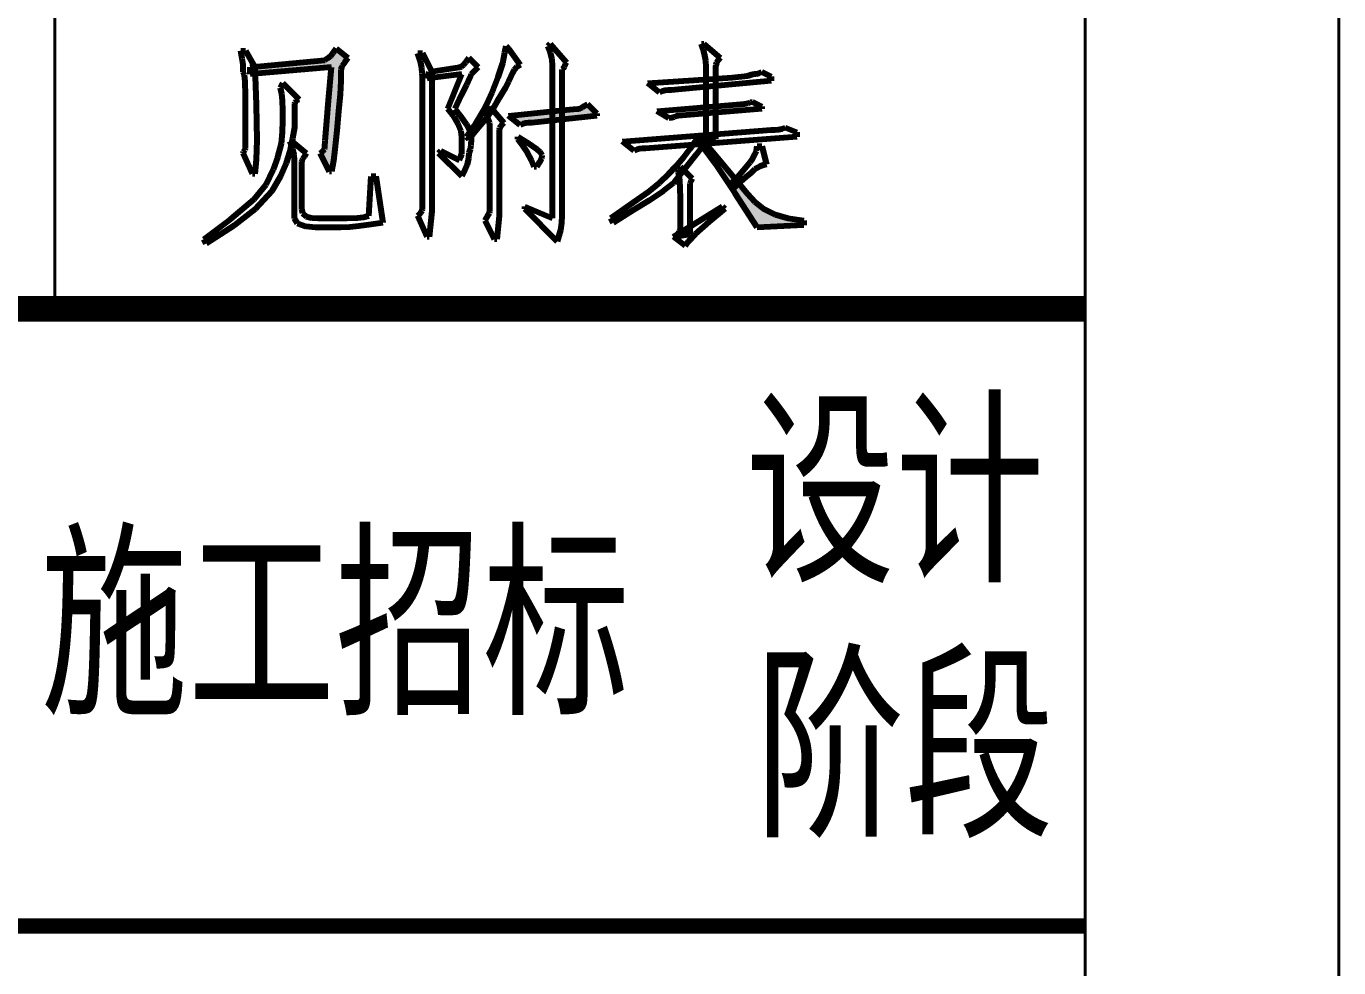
# Model space of a CAD drawing. Extents: x 457 to 4918, y -67 to 391.
# Drawn here: x 3634.45 to 3659.95, y -35.01 to -16.7 of the extents above; entities that cross this region are included whole.
import ezdxf
from ezdxf.enums import TextEntityAlignment as Align

# ---------------------------------------------------------------- set-up
doc = ezdxf.new("R2010")
doc.units = 0
doc.header["$LTSCALE"] = 40
doc.header["$MEASUREMENT"] = 0
doc.layers.get('0').update_dxf_attribs({"linetype": 'CONTINUOUS'})
for name, color, linetype in [('at_Entity', 7, 'CONTINUOUS'), ('at_Solid', 7, 'CONTINUOUS'), ('图框', 7, 'CONTINUOUS'), ('图框－字', 40, 'CONTINUOUS')]:
    doc.layers.add(name, color=color, linetype=linetype)
doc.styles.add('宋体', font='', dxfattribs={"height": 3.75})
doc.styles.add('宋体-0.71', font='', dxfattribs={"width": 0.71})
doc.styles.get('宋体').set_extended_font_data('宋体')
doc.styles.get('宋体-0.71').set_extended_font_data('SimSun')

msp = doc.modelspace()

# ---------------------------------------------------------------- hatches: boundary and pattern name
at = {"layer": 'at_Solid'}
for points in [[(3640.382, -19.524), (3640.337, -19.524), (3640.156, -19.162), (3640.208, -19.128), (3640.242, -19.09), (3640.246, -19.06), (3640.246, -19.027), (3640.255, -18.926), (3640.281, -18.619), (3640.323, -18.143), (3640.382, -17.49), (3638.8, -17.626), (3638.8, -17.49), (3640.246, -17.354), (3640.307, -17.319), (3640.367, -17.271), (3640.414, -17.213), (3640.472, -17.128), (3640.698, -17.309), (3640.639, -17.395), (3640.589, -17.467), (3640.57, -17.502), (3640.563, -17.535), (3640.562, -17.592), (3640.557, -17.763), (3640.544, -18.015), (3640.518, -18.349), (3640.484, -18.723), (3640.446, -19.085), (3640.415, -19.314)], [(3645.535, -18.394), (3645.535, -18.439), (3644.269, -18.575), (3644.209, -18.575), (3644.149, -18.58), (3644.102, -18.594), (3644.043, -18.62), (3643.817, -18.439), (3644.385, -18.38), (3644.871, -18.33), (3645.08, -18.31), (3645.173, -18.304), (3645.208, -18.296), (3645.251, -18.274), (3645.295, -18.246), (3645.354, -18.213)], [(3648.654, -20.609), (3648.223, -19.947), (3647.832, -19.368), (3647.637, -19.096), (3647.524, -18.936), (3647.614, -18.936), (3647.954, -19.342), (3648.273, -19.727), (3648.457, -19.947), (3648.609, -20.112), (3648.77, -20.238), (3649.002, -20.359), (3649.25, -20.427), (3649.558, -20.473), (3649.558, -20.564)]]:
    msp.add_hatch(color=0, dxfattribs=at).paths.add_polyline_path(points)

# ---------------------------------------------------------------- linework, layer by layer
at = {"color": 0, "lineweight": 5}
msp.add_lwpolyline([(3655.027, -22.194), (3475.532, -22.194)], close=True, dxfattribs=at)
msp.add_lwpolyline([(3655.027, -22.194), (3475.532, -22.194)], close=True, dxfattribs=at)
msp.add_open_spline([(3475.532, -22.194), (3475.532, -22.194), (3655.027, -22.194), (3655.027, -22.194)], degree=3, dxfattribs=at)
at = {"layer": 'at_Entity', "color": 7, "lineweight": 40}
for p, q in [((3659.954, -67.166), (3659.954, 229.763)), ((3655.027, -62.194), (3655.027, 224.791)), ((3635.003, -22.191), (3635.003, 26.762)), ((3655.027, -62.194), (3655.027, -6.235))]:
    msp.add_line(p, q, dxfattribs=at)
at = {"layer": 'at_Entity', "color": 0, "lineweight": 80}
for p, q in [((3643.746, -17.207), (3643.772, -17.083)), ((3643.772, -17.083), (3643.817, -17.128)), ((3644.586, -17.083), (3644.631, -17.038)), ((3644.638, -17.214), (3644.586, -17.083)), ((3644.631, -17.038), (3644.947, -17.4)), ((3647.602, -17.136), (3647.569, -17.038)), ((3647.569, -17.038), (3647.614, -17.038)), ((3647.614, -17.038), (3647.931, -17.309)), ((3638.619, -17.173), (3638.71, -17.173)), ((3638.645, -17.324), (3638.619, -17.173)), ((3638.659, -17.438), (3638.645, -17.324)), ((3638.71, -17.173), (3638.89, -17.49)), ((3640.246, -17.354), (3640.307, -17.319)), ((3640.307, -17.319), (3640.367, -17.271)), ((3640.367, -17.271), (3640.414, -17.213)), ((3640.414, -17.213), (3640.472, -17.128)), ((3640.472, -17.128), (3640.698, -17.309)), ((3640.698, -17.309), (3640.639, -17.395)), ((3642.107, -17.376), (3642.054, -17.219)), ((3642.054, -17.219), (3642.145, -17.219)), ((3642.145, -17.219), (3642.326, -17.58)), ((3642.99, -17.394), (3643.049, -17.309)), ((3643.049, -17.309), (3643.23, -17.49)), ((3643.709, -17.414), (3643.73, -17.311)), ((3643.73, -17.311), (3643.746, -17.207)), ((3643.817, -17.128), (3644.043, -17.445)), ((3644.665, -17.335), (3644.638, -17.214)), ((3644.675, -17.471), (3644.665, -17.335)), ((3647.63, -17.231), (3647.602, -17.136)), ((3647.652, -17.362), (3647.63, -17.231)), ((3647.931, -17.309), (3647.897, -17.35)), ((3638.664, -17.529), (3638.659, -17.438)), ((3638.664, -17.58), (3638.664, -17.529)), ((3638.69, -17.647), (3638.664, -17.58)), ((3638.8, -17.49), (3640.246, -17.354)), ((3640.382, -17.49), (3638.8, -17.626)), ((3638.8, -17.626), (3638.8, -17.49)), ((3638.89, -17.49), (3638.916, -18.228)), ((3640.323, -18.143), (3640.382, -17.49)), ((3640.562, -17.592), (3640.557, -17.763)), ((3640.563, -17.535), (3640.562, -17.592)), ((3640.57, -17.502), (3640.563, -17.535)), ((3640.589, -17.467), (3640.57, -17.502)), ((3640.639, -17.395), (3640.589, -17.467)), ((3642.133, -17.505), (3642.107, -17.376)), ((3642.143, -17.613), (3642.133, -17.505)), ((3642.235, -17.716), (3642.28, -17.58)), ((3642.28, -17.58), (3642.868, -17.49)), ((3642.326, -17.58), (3642.326, -20.292)), ((3642.868, -17.49), (3642.903, -17.481)), ((3642.903, -17.481), (3642.946, -17.449)), ((3642.946, -17.449), (3642.99, -17.394)), ((3643.127, -17.593), (3643.094, -17.626)), ((3643.158, -17.562), (3643.127, -17.593)), ((3643.196, -17.524), (3643.158, -17.562)), ((3643.23, -17.49), (3643.196, -17.524)), ((3643.616, -17.685), (3643.649, -17.588)), ((3643.649, -17.588), (3643.682, -17.49)), ((3643.682, -17.49), (3643.709, -17.414)), ((3643.928, -17.546), (3643.895, -17.605)), ((3643.983, -17.486), (3643.928, -17.546)), ((3644.043, -17.445), (3643.983, -17.486)), ((3644.676, -17.58), (3644.675, -17.471)), ((3644.676, -20.202), (3644.676, -17.58)), ((3644.883, -17.522), (3644.857, -17.535)), ((3644.857, -17.535), (3644.857, -17.739)), ((3644.899, -17.489), (3644.883, -17.522)), ((3644.921, -17.44), (3644.899, -17.489)), ((3644.947, -17.4), (3644.921, -17.44)), ((3647.659, -17.49), (3647.652, -17.362)), ((3647.659, -18.936), (3647.659, -17.49)), ((3647.847, -17.45), (3647.84, -17.49)), ((3647.84, -17.49), (3647.84, -17.607)), ((3647.864, -17.405), (3647.847, -17.45)), ((3647.897, -17.35), (3647.864, -17.405)), ((3648.685, -17.606), (3648.744, -17.58)), ((3648.744, -17.58), (3648.925, -17.671)), ((3638.704, -17.774), (3638.69, -17.647)), ((3638.709, -18.044), (3638.704, -17.774)), ((3639.388, -17.897), (3639.433, -17.806)), ((3639.433, -17.806), (3639.749, -18.123)), ((3640.557, -17.763), (3640.544, -18.015)), ((3642.145, -17.671), (3642.143, -17.613)), ((3642.145, -17.764), (3642.145, -17.671)), ((3642.145, -17.97), (3642.145, -17.764)), ((3642.913, -17.626), (3642.235, -17.716)), ((3642.642, -18.304), (3642.913, -17.626)), ((3643.001, -17.837), (3642.902, -18.036)), ((3643.07, -17.693), (3643.001, -17.837)), ((3643.094, -17.626), (3643.07, -17.693)), ((3643.501, -17.987), (3643.561, -17.833)), ((3643.561, -17.833), (3643.616, -17.685)), ((3643.82, -17.774), (3643.756, -17.898)), ((3643.863, -17.671), (3643.82, -17.774)), ((3643.895, -17.605), (3643.863, -17.671)), ((3644.857, -17.739), (3644.857, -18.306)), ((3646.529, -17.806), (3647.419, -17.746)), ((3646.755, -17.987), (3646.529, -17.806)), ((3648.925, -17.761), (3646.981, -17.942)), ((3647.419, -17.746), (3648.166, -17.691)), ((3647.84, -17.607), (3647.84, -17.9)), ((3648.166, -17.691), (3648.462, -17.658)), ((3648.462, -17.658), (3648.563, -17.626)), ((3648.563, -17.626), (3648.598, -17.625)), ((3648.598, -17.625), (3648.641, -17.62)), ((3648.641, -17.62), (3648.685, -17.606)), ((3648.925, -17.671), (3648.925, -17.761)), ((3638.71, -18.349), (3638.709, -18.044)), ((3639.414, -18.009), (3639.388, -17.897)), ((3639.427, -18.138), (3639.414, -18.009)), ((3640.544, -18.015), (3640.518, -18.349)), ((3642.145, -18.44), (3642.145, -17.97)), ((3642.902, -18.036), (3642.778, -18.304)), ((3643.429, -18.138), (3643.501, -17.987)), ((3643.683, -18.018), (3643.591, -18.168)), ((3643.756, -17.898), (3643.683, -18.018)), ((3646.814, -17.961), (3646.755, -17.987)), ((3646.861, -17.948), (3646.814, -17.961)), ((3646.921, -17.943), (3646.861, -17.948)), ((3646.981, -17.942), (3646.921, -17.943)), ((3647.84, -17.9), (3647.84, -18.323)), ((3638.71, -18.643), (3638.71, -18.349)), ((3638.916, -18.228), (3638.927, -18.91)), ((3639.432, -18.335), (3639.427, -18.138)), ((3639.433, -18.53), (3639.432, -18.335)), ((3639.666, -18.18), (3639.659, -18.213)), ((3639.659, -18.213), (3639.659, -18.271)), ((3639.659, -18.271), (3639.659, -18.379)), ((3639.683, -18.152), (3639.666, -18.18)), ((3639.716, -18.13), (3639.683, -18.152)), ((3639.749, -18.123), (3639.716, -18.13)), ((3640.281, -18.619), (3640.323, -18.143)), ((3640.518, -18.349), (3640.484, -18.723)), ((3642.76, -18.461), (3642.642, -18.304)), ((3642.778, -18.304), (3642.897, -18.458)), ((3643.183, -18.585), (3643.343, -18.316)), ((3643.343, -18.316), (3643.429, -18.138)), ((3643.365, -18.304), (3643.456, -18.258)), ((3643.398, -18.421), (3643.365, -18.304)), ((3643.507, -18.313), (3643.377, -18.497)), ((3643.456, -18.258), (3643.727, -18.575)), ((3643.591, -18.168), (3643.507, -18.313)), ((3644.385, -18.38), (3644.871, -18.33)), ((3644.857, -18.306), (3644.857, -19.174)), ((3644.871, -18.33), (3645.08, -18.31)), ((3645.08, -18.31), (3645.173, -18.304)), ((3645.173, -18.304), (3645.208, -18.296)), ((3645.208, -18.296), (3645.251, -18.274)), ((3645.251, -18.274), (3645.295, -18.246)), ((3645.295, -18.246), (3645.354, -18.213)), ((3645.354, -18.213), (3645.535, -18.394)), ((3646.71, -18.349), (3648.337, -18.213)), ((3646.936, -18.484), (3646.71, -18.349)), ((3648.744, -18.304), (3647.117, -18.439)), ((3647.84, -18.323), (3647.84, -18.891)), ((3648.337, -18.213), (3648.405, -18.206)), ((3648.405, -18.206), (3648.476, -18.19)), ((3648.476, -18.19), (3648.524, -18.175)), ((3648.524, -18.175), (3648.563, -18.168)), ((3648.563, -18.168), (3648.744, -18.258)), ((3648.744, -18.258), (3648.744, -18.304)), ((3639.426, -18.759), (3639.433, -18.53)), ((3639.659, -18.379), (3639.659, -18.508)), ((3639.659, -18.508), (3639.659, -18.665)), ((3640.255, -18.926), (3640.281, -18.619)), ((3642.145, -18.982), (3642.145, -18.44)), ((3642.843, -18.595), (3642.76, -18.461)), ((3642.896, -18.736), (3642.843, -18.595)), ((3642.897, -18.458), (3643.002, -18.605)), ((3643.002, -18.605), (3643.055, -18.702)), ((3643.004, -18.846), (3643.183, -18.585)), ((3643.377, -18.497), (3643.232, -18.675)), ((3643.426, -18.507), (3643.398, -18.421)), ((3643.448, -18.577), (3643.426, -18.507)), ((3643.456, -18.62), (3643.448, -18.577)), ((3643.456, -18.693), (3643.456, -18.62)), ((3643.694, -18.609), (3643.661, -18.647)), ((3643.727, -18.575), (3643.694, -18.609)), ((3643.817, -18.439), (3644.385, -18.38)), ((3644.043, -18.62), (3643.817, -18.439)), ((3644.102, -18.594), (3644.043, -18.62)), ((3644.149, -18.58), (3644.102, -18.594)), ((3644.209, -18.575), (3644.149, -18.58)), ((3644.269, -18.575), (3644.209, -18.575)), ((3645.535, -18.439), (3644.269, -18.575)), ((3645.535, -18.394), (3645.535, -18.439)), ((3646.995, -18.478), (3646.936, -18.484)), ((3647.039, -18.463), (3646.995, -18.478)), ((3647.082, -18.446), (3647.039, -18.463)), ((3647.117, -18.439), (3647.082, -18.446)), ((3638.71, -18.854), (3638.71, -18.643)), ((3638.71, -19.003), (3638.71, -18.854)), ((3639.404, -18.974), (3639.426, -18.759)), ((3639.659, -18.665), (3639.623, -18.877)), ((3640.484, -18.723), (3640.446, -19.085)), ((3642.913, -18.846), (3642.896, -18.736)), ((3642.913, -18.911), (3642.913, -18.846)), ((3643.049, -18.891), (3643.004, -18.846)), ((3643.232, -18.675), (3643.049, -18.891)), ((3643.055, -18.702), (3643.094, -18.801)), ((3643.094, -18.801), (3643.093, -18.902)), ((3643.456, -18.838), (3643.456, -18.693)), ((3643.456, -19.141), (3643.456, -18.838)), ((3643.643, -18.678), (3643.637, -18.71)), ((3643.637, -18.71), (3643.637, -18.838)), ((3643.637, -18.838), (3643.637, -19.173)), ((3643.661, -18.647), (3643.643, -18.678)), ((3643.998, -18.891), (3643.998, -18.846)), ((3643.998, -18.846), (3644.202, -18.972)), ((3646.032, -18.936), (3648.925, -18.71)), ((3649.422, -18.846), (3646.484, -19.072)), ((3648.925, -18.71), (3648.993, -18.71)), ((3648.993, -18.71), (3649.069, -18.705)), ((3649.069, -18.705), (3649.131, -18.691)), ((3649.131, -18.691), (3649.196, -18.665)), ((3649.196, -18.665), (3649.422, -18.756)), ((3649.422, -18.756), (3649.422, -18.846)), ((3638.671, -19.136), (3638.688, -19.114)), ((3638.688, -19.114), (3638.703, -19.098)), ((3638.703, -19.098), (3638.71, -19.072)), ((3638.71, -19.072), (3638.71, -19.003)), ((3638.927, -18.91), (3638.916, -19.286)), ((3639.337, -19.241), (3639.404, -18.974)), ((3639.601, -19.009), (3639.568, -18.936)), ((3639.568, -18.936), (3639.614, -18.936)), ((3639.623, -18.877), (3639.57, -19.132)), ((3639.63, -19.088), (3639.601, -19.009)), ((3639.614, -18.936), (3639.885, -19.162)), ((3639.651, -19.197), (3639.63, -19.088)), ((3640.156, -19.162), (3640.208, -19.128)), ((3640.208, -19.128), (3640.242, -19.09)), ((3640.242, -19.09), (3640.246, -19.06)), ((3640.246, -19.027), (3640.255, -18.926)), ((3640.246, -19.06), (3640.246, -19.027)), ((3640.446, -19.085), (3640.415, -19.314)), ((3642.145, -19.517), (3642.145, -18.982)), ((3642.461, -19.162), (3642.506, -19.117)), ((3642.506, -19.117), (3642.868, -19.298)), ((3642.911, -19.177), (3642.913, -19.131)), ((3642.913, -18.971), (3642.913, -18.911)), ((3642.913, -19.03), (3642.913, -18.971)), ((3642.913, -19.072), (3642.913, -19.03)), ((3642.913, -19.131), (3642.913, -19.072)), ((3643.075, -19.09), (3643.049, -19.162)), ((3643.088, -19.011), (3643.075, -19.09)), ((3643.093, -18.902), (3643.088, -19.011)), ((3644.096, -19.022), (3643.998, -18.891)), ((3644.184, -19.145), (3644.096, -19.022)), ((3644.202, -18.972), (3644.368, -19.088)), ((3644.368, -19.088), (3644.43, -19.142)), ((3646.258, -19.117), (3646.032, -18.936)), ((3646.317, -19.091), (3646.258, -19.117)), ((3646.364, -19.078), (3646.317, -19.091)), ((3646.423, -19.073), (3646.364, -19.078)), ((3646.484, -19.072), (3646.423, -19.073)), ((3647.224, -19.246), (3647.348, -19.081)), ((3647.348, -19.081), (3647.479, -18.891)), ((3647.659, -18.936), (3647.465, -19.191)), ((3647.479, -18.891), (3647.659, -18.936)), ((3647.637, -19.096), (3647.524, -18.936)), ((3647.524, -18.936), (3647.614, -18.936)), ((3647.614, -18.936), (3647.954, -19.342)), ((3647.832, -19.368), (3647.637, -19.096)), ((3647.84, -18.891), (3647.659, -18.936)), ((3648.608, -19.193), (3648.64, -19.118)), ((3648.64, -19.118), (3648.654, -19.027)), ((3648.654, -19.027), (3648.744, -19.027)), ((3648.744, -19.027), (3648.835, -19.388)), ((3638.664, -19.162), (3638.671, -19.136)), ((3638.845, -19.569), (3638.664, -19.162)), ((3638.916, -19.286), (3638.89, -19.569)), ((3639.252, -19.479), (3639.337, -19.241)), ((3639.498, -19.359), (3639.388, -19.614)), ((3639.57, -19.132), (3639.498, -19.359)), ((3639.659, -19.298), (3639.651, -19.197)), ((3639.659, -20.292), (3639.659, -19.298)), ((3639.801, -19.31), (3639.794, -19.343)), ((3639.794, -19.343), (3639.794, -19.421)), ((3639.818, -19.277), (3639.801, -19.31)), ((3639.852, -19.222), (3639.818, -19.277)), ((3639.885, -19.162), (3639.852, -19.222)), ((3640.337, -19.524), (3640.156, -19.162)), ((3640.415, -19.314), (3640.382, -19.524)), ((3642.913, -19.614), (3642.461, -19.162)), ((3642.868, -19.298), (3642.894, -19.237)), ((3642.894, -19.237), (3642.911, -19.177)), ((3643.014, -19.384), (3642.972, -19.49)), ((3643.04, -19.265), (3643.014, -19.384)), ((3643.049, -19.162), (3643.04, -19.265)), ((3643.456, -19.479), (3643.456, -19.141)), ((3643.637, -19.173), (3643.637, -19.677)), ((3644.265, -19.298), (3644.184, -19.145)), ((3644.315, -19.434), (3644.265, -19.298)), ((3644.418, -19.342), (3644.36, -19.434)), ((3644.458, -19.269), (3644.418, -19.342)), ((3644.43, -19.142), (3644.45, -19.162)), ((3644.45, -19.162), (3644.468, -19.205)), ((3644.468, -19.205), (3644.458, -19.269)), ((3644.857, -19.174), (3644.857, -20.383)), ((3647.072, -19.425), (3647.224, -19.246)), ((3647.465, -19.191), (3647.268, -19.443)), ((3648.223, -19.947), (3647.832, -19.368)), ((3647.954, -19.342), (3648.273, -19.727)), ((3648.453, -19.415), (3648.518, -19.343)), ((3648.518, -19.343), (3648.559, -19.275)), ((3648.559, -19.275), (3648.608, -19.193)), ((3638.89, -19.569), (3638.845, -19.569)), ((3639.106, -19.774), (3639.252, -19.479)), ((3639.388, -19.614), (3639.219, -19.902)), ((3639.794, -19.421), (3639.794, -19.601)), ((3639.794, -19.601), (3639.794, -19.868)), ((3640.382, -19.524), (3640.337, -19.524)), ((3641.105, -20.383), (3641.15, -19.614)), ((3641.15, -19.614), (3641.241, -19.614)), ((3641.241, -19.614), (3641.376, -20.518)), ((3642.145, -19.909), (3642.145, -19.517)), ((3642.972, -19.49), (3642.913, -19.614)), ((3643.456, -19.805), (3643.456, -19.479)), ((3644.36, -19.434), (3644.315, -19.434)), ((3646.752, -19.74), (3646.936, -19.569)), ((3646.936, -19.569), (3647.072, -19.425)), ((3647.138, -19.605), (3647.027, -19.75)), ((3647.117, -19.479), (3647.162, -19.434)), ((3647.124, -19.532), (3647.117, -19.479)), ((3647.139, -19.624), (3647.124, -19.532)), ((3647.268, -19.443), (3647.138, -19.605)), ((3647.155, -19.828), (3647.139, -19.624)), ((3647.162, -19.434), (3647.388, -19.66)), ((3648.157, -19.75), (3648.277, -19.623)), ((3648.277, -19.623), (3648.386, -19.497)), ((3648.43, -19.634), (3648.326, -19.723)), ((3648.386, -19.497), (3648.453, -19.415)), ((3648.532, -19.548), (3648.43, -19.634)), ((3648.609, -19.479), (3648.532, -19.548)), ((3648.668, -19.446), (3648.609, -19.479)), ((3648.714, -19.418), (3648.668, -19.446)), ((3648.774, -19.396), (3648.714, -19.418)), ((3648.835, -19.388), (3648.774, -19.396)), ((3638.876, -20.058), (3639.106, -19.774)), ((3639.794, -19.868), (3639.794, -20.247)), ((3643.456, -20.046), (3643.456, -19.805)), ((3643.637, -19.677), (3643.637, -20.383)), ((3646.537, -19.916), (3646.752, -19.74)), ((3646.83, -19.895), (3646.55, -20.085)), ((3647.027, -19.75), (3646.83, -19.895)), ((3647.162, -20.066), (3647.155, -19.828)), ((3647.345, -19.755), (3647.343, -19.801)), ((3647.343, -19.801), (3647.343, -19.84)), ((3647.343, -19.84), (3647.343, -19.918)), ((3647.362, -19.701), (3647.345, -19.755)), ((3647.388, -19.66), (3647.362, -19.701)), ((3648.202, -19.84), (3648.157, -19.75)), ((3648.326, -19.723), (3648.202, -19.84)), ((3648.273, -19.727), (3648.457, -19.947)), ((3638.413, -20.451), (3638.876, -20.058)), ((3639.219, -19.902), (3638.897, -20.255)), ((3642.145, -20.164), (3642.145, -19.909)), ((3643.456, -20.216), (3643.456, -20.046)), ((3646.18, -20.173), (3646.537, -19.916)), ((3646.55, -20.085), (3646.244, -20.276)), ((3647.162, -20.276), (3647.162, -20.066)), ((3647.343, -19.918), (3647.343, -20.099)), ((3647.343, -20.099), (3647.343, -20.366)), ((3648.654, -20.609), (3648.223, -19.947)), ((3648.457, -19.947), (3648.609, -20.112)), ((3648.609, -20.112), (3648.77, -20.238)), ((3638.897, -20.255), (3638.484, -20.572)), ((3639.66, -20.436), (3639.659, -20.292)), ((3639.794, -20.247), (3639.818, -20.333)), ((3639.818, -20.333), (3639.888, -20.399)), ((3639.888, -20.399), (3639.987, -20.421)), ((3641, -20.409), (3641.105, -20.383)), ((3642.054, -20.383), (3642.088, -20.349)), ((3642.235, -20.79), (3642.054, -20.383)), ((3642.088, -20.349), (3642.121, -20.311)), ((3642.121, -20.311), (3642.138, -20.28)), ((3642.138, -20.28), (3642.145, -20.247)), ((3642.145, -20.247), (3642.145, -20.164)), ((3642.326, -20.292), (3642.28, -20.79)), ((3643.398, -20.413), (3643.432, -20.358)), ((3643.432, -20.358), (3643.449, -20.325)), ((3643.449, -20.325), (3643.456, -20.292)), ((3643.456, -20.292), (3643.456, -20.216)), ((3643.637, -20.383), (3643.591, -20.835)), ((3644.134, -20.247), (3644.134, -20.202)), ((3644.134, -20.202), (3644.676, -20.428)), ((3644.767, -20.88), (3644.134, -20.247)), ((3644.676, -20.294), (3644.676, -20.202)), ((3644.676, -20.364), (3644.676, -20.294)), ((3644.676, -20.412), (3644.676, -20.364)), ((3644.857, -20.383), (3644.849, -20.518)), ((3645.806, -20.428), (3646.18, -20.173)), ((3646.244, -20.276), (3645.851, -20.518)), ((3647.027, -20.79), (3647.976, -20.202)), ((3647.162, -20.434), (3647.162, -20.276)), ((3647.343, -20.366), (3647.343, -20.744)), ((3648.021, -20.247), (3647.717, -20.5)), ((3647.976, -20.202), (3648.021, -20.247)), ((3648.77, -20.238), (3649.002, -20.359)), ((3649.002, -20.359), (3649.25, -20.427)), ((3637.896, -20.835), (3638.413, -20.451)), ((3638.484, -20.572), (3637.941, -20.925)), ((3639.72, -20.533), (3639.66, -20.436)), ((3639.881, -20.591), (3639.72, -20.533)), ((3640.066, -20.609), (3639.881, -20.591)), ((3639.987, -20.421), (3640.111, -20.428)), ((3640.563, -20.609), (3640.066, -20.609)), ((3640.111, -20.428), (3640.472, -20.428)), ((3640.472, -20.428), (3640.686, -20.427)), ((3640.733, -20.602), (3640.563, -20.609)), ((3640.686, -20.427), (3640.883, -20.422)), ((3640.907, -20.585), (3640.733, -20.602)), ((3640.883, -20.422), (3641, -20.409)), ((3641.148, -20.552), (3640.907, -20.585)), ((3641.376, -20.518), (3641.148, -20.552)), ((3643.365, -20.473), (3643.398, -20.413)), ((3643.546, -20.835), (3643.365, -20.473)), ((3644.676, -20.428), (3644.676, -20.412)), ((3644.849, -20.518), (3644.828, -20.665)), ((3645.851, -20.518), (3645.806, -20.428)), ((3647.136, -20.687), (3647.162, -20.654)), ((3647.162, -20.569), (3647.162, -20.434)), ((3647.162, -20.654), (3647.162, -20.569)), ((3647.717, -20.5), (3647.446, -20.742)), ((3649.558, -20.564), (3648.654, -20.609)), ((3649.25, -20.427), (3649.558, -20.473)), ((3649.558, -20.473), (3649.558, -20.564)), ((3637.941, -20.925), (3637.896, -20.835)), ((3642.28, -20.79), (3642.235, -20.79)), ((3643.591, -20.835), (3643.546, -20.835)), ((3644.799, -20.775), (3644.767, -20.88)), ((3644.828, -20.665), (3644.799, -20.775)), ((3647.253, -20.97), (3647.027, -20.79)), ((3647.343, -20.744), (3647.072, -20.79)), ((3647.072, -20.79), (3647.099, -20.756)), ((3647.099, -20.756), (3647.12, -20.718)), ((3647.12, -20.718), (3647.136, -20.687)), ((3647.319, -20.878), (3647.253, -20.97)), ((3647.446, -20.742), (3647.319, -20.878))]:
    msp.add_line(p, q, dxfattribs=at)
at = {"layer": 'at_Entity', "color": 7}
for points in [[(3655.02, -22.191), (3474.982, -22.191)], [(3655.027, -22.194), (3655.027, -62.194), (3474.982, -62.194)], [(3655.027, -22.194), (3655.027, -62.194), (3474.982, -62.194)]]:
    msp.add_lwpolyline(points, dxfattribs=at)
at = {"layer": '图框', "color": 0, "lineweight": 13}
msp.add_line((3655.027, -22.194), (3655.027, -62.194), dxfattribs=at)
at = {"layer": '图框', "color": 0, "lineweight": 60, "const_width": 0.5}
msp.add_lwpolyline([(3475.11, -62.194), (3475.11, -22.194), (3655.027, -22.194)], dxfattribs=at)
at = {"layer": '图框', "color": 0, "lineweight": 30, "const_width": 0.3}
msp.add_lwpolyline([(3475.36, -34.194), (3655.027, -34.194)], dxfattribs=at)

# ---------------------------------------------------------------- texts
at = {"color": 0, "style": '宋体', "width": 0.7}
msp.add_text('施工招标', height=3, dxfattribs=at).set_placement((3640.451, -28.211), align=Align.MIDDLE)
at = {"layer": '图框－字', "color": 0, "style": '宋体-0.71', "width": 0.71}
for s, p in [('设计', (3648.427, -27.184)), ('阶段', (3648.613, -32.141))]:
    msp.add_text(s, height=3, dxfattribs=at).set_placement(p)

doc.saveas('drawing.dxf')
